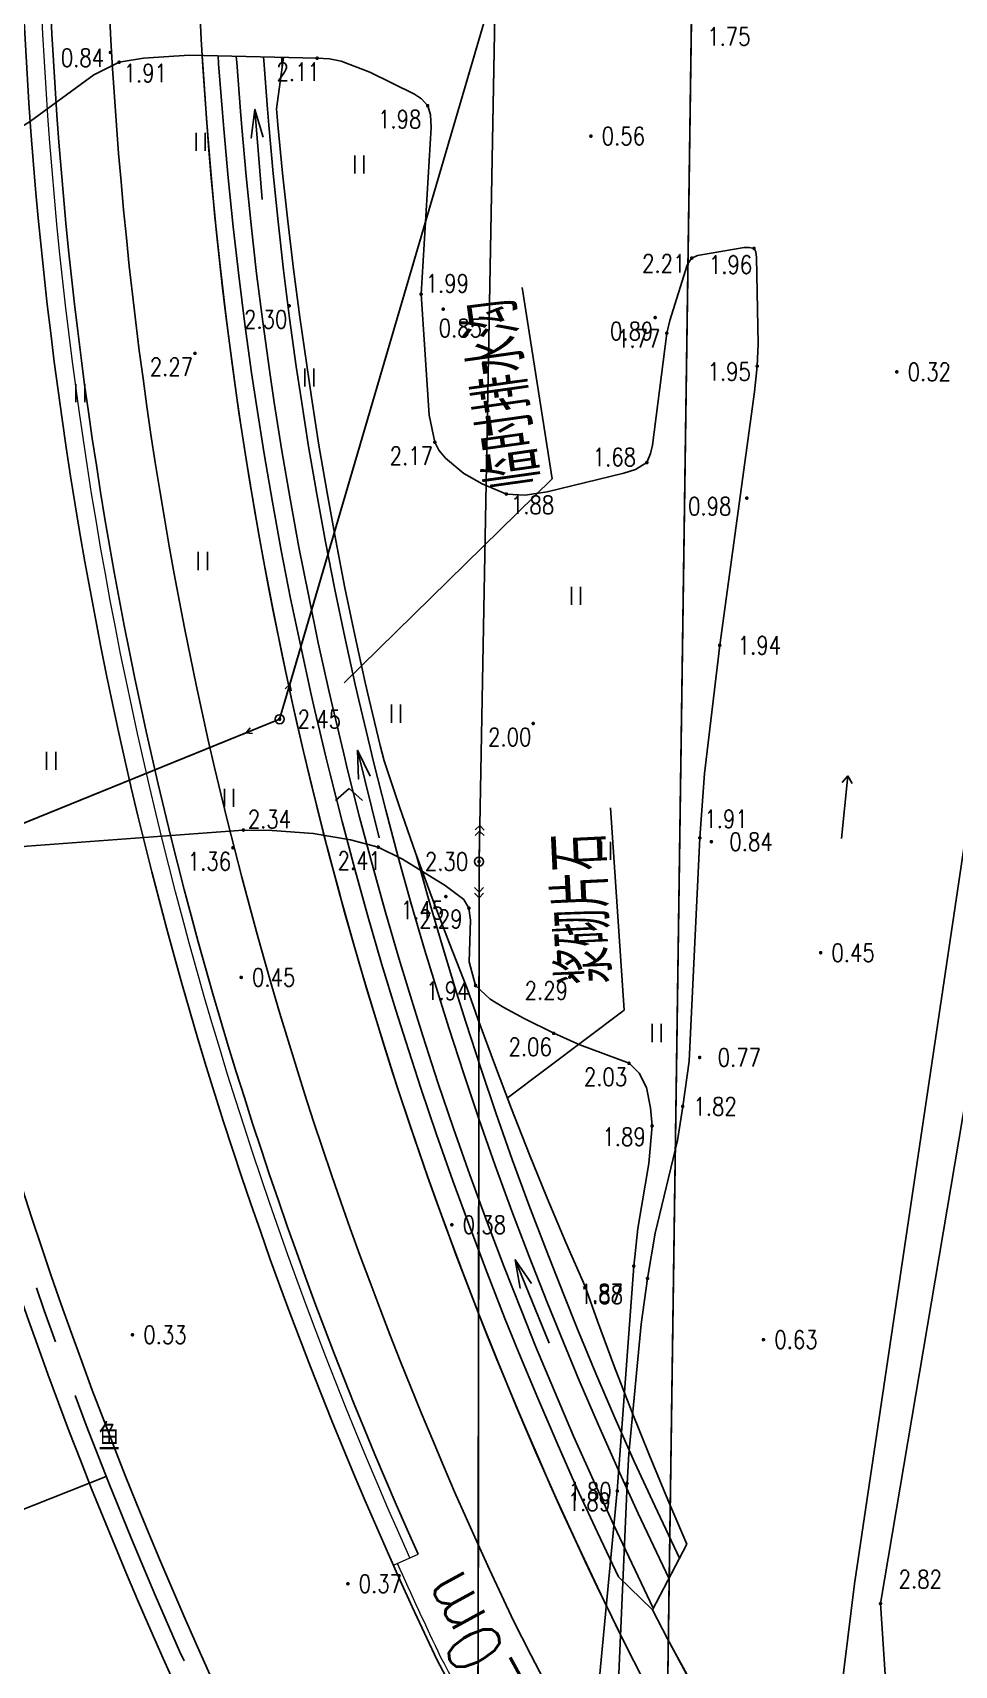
# Model space of a CAD drawing. Extents: x 500036 to 1001740, y 2543128 to 5086681.
# Drawn here: x 500746.3 to 500797.3, y 2543538.4 to 2543628.8 of the extents above; entities that cross this region are included whole.
import ezdxf
from ezdxf.enums import TextEntityAlignment as Align

# ---------------------------------------------------------------- set-up
doc = ezdxf.new("R2010")
doc.units = 0
doc.header["$LTSCALE"] = 0.5
doc.linetypes.add('CENTER', pattern=[50.8, 31.75, -6.35, 6.35, -6.35])
doc.layers.get('0').update_dxf_attribs({"linetype": 'CONTINUOUS', "lineweight": 5})
for name, color, linetype in [('GCD', 8, 'CONTINUOUS'), ('LJBX', 7, 'CONTINUOUS'), ('SPX', 4, 'CONTINUOUS'), ('station', 6, 'CONTINUOUS'), ('zhix', 2, 'CONTINUOUS'), ('分隔带', 3, 'CONTINUOUS'), ('地形图', 8, 'CONTINUOUS'), ('桥梁', 6, 'CONTINUOUS'), ('流水线', 5, 'CONTINUOUS'), ('路基边线', 1, 'CONTINUOUS'), ('路面边线', 7, 'CONTINUOUS')]:
    doc.layers.add(name, color=color, linetype=linetype)
doc.layers.add('标注', color=4, linetype='CONTINUOUS', lineweight=15)
doc.layers.add('隧道', color=6, linetype='CONTINUOUS', lineweight=5)
doc.styles.add('HZ', font='romans.shx', dxfattribs={"width": 0.8, "bigfont": 'hztxt.shx'})
doc.styles.get("Standard").update_dxf_attribs({"font": 'simplex1.shx', "width": 0.7, "bigfont": 'hztxt.shx'})
doc.linetypes.add('10421', pattern='A,2,[150,AAA.SHX,S=1,R=0,X=0,Y=1],1e-11', length=2)

# ---------------------------------------------------------------- blocks, each defined once
blk = doc.blocks.new('公里标')
at = {"layer": 'station'}
h = blk.add_hatch(color=256, dxfattribs=at)
edge = h.paths.add_edge_path()
edge.add_arc((0, 13), 3, 90, 270)
edge.add_line((0, 10), (0, 16))
blk.add_line((0, 16), (0, 0), dxfattribs=at)
blk.add_lwpolyline([(0, 16, 1), (0, 10)], format="xyb", close=True, dxfattribs=at)
blk.add_lwpolyline([(0, 16, -1), (0, 10, -15.340907)], format="xyb", dxfattribs=at)
blk = doc.blocks.new('GC200')
at = {"linetype": 'Continuous', "const_width": 0.2, "flags": 128}
blk.add_lwpolyline([(-0.1, 0, 1), (0.1, 0, 1)], format="xyb", close=True, dxfattribs=at)
blk = doc.blocks.new('gc086')
for p, q in [((0, 0), (7, 0)), ((7, 0), (6.18, 0.57)), ((7, 0), (6.18, -0.57))]:
    blk.add_line(p, q)
blk = doc.blocks.new('gc121')
for p, q in [((-0.5, -1), (-0.5, 1)), ((0.5, -1), (0.5, 1))]:
    blk.add_line(p, q)
blk = doc.blocks.new('gc013b')
at = {"linetype": 'Continuous'}
blk.add_line((0.5, 0), (4, 0), dxfattribs=at)
at = {"linetype": 'Continuous', "flags": 128}
blk.add_lwpolyline([(3.39, 0.35), (4, 0), (3.39, -0.35)], dxfattribs=at)
blk = doc.blocks.new('gc170')
at = {"linetype": 'Continuous'}
blk.add_circle((0, 0), 0.5, dxfattribs=at)
blk = doc.blocks.new('gc013a')
at = {"linetype": 'Continuous'}
blk.add_line((0.5, 0), (4, 0), dxfattribs=at)
at = {"linetype": 'Continuous', "flags": 128}
for points in [[(2.88, 0.5), (3.38, 0), (2.88, -0.5)], [(3.5, 0.5), (4, 0), (3.5, -0.5)]]:
    blk.add_lwpolyline(points, dxfattribs=at)
blk = doc.blocks.new('gc211')
for p, q in [((0, 0), (-1.5, -1.32)), ((1.5, -1.32), (0, 0))]:
    blk.add_line(p, q)

msp = doc.modelspace()

# ---------------------------------------------------------------- linework, layer by layer
at = {"layer": 'LJBX', "flags": 128}
msp.add_lwpolyline([(500780.376, 2543537.007), (500779.136, 2543539.463), (500777.929, 2543541.922), (500777.535, 2543542.742), (500776.371, 2543545.213), (500775.237, 2543547.696), (500774.133, 2543550.193), (500773.059, 2543552.703), (500772.015, 2543555.225), (500771.002, 2543557.76), (500770.019, 2543560.307), (500769.067, 2543562.866), (500768.145, 2543565.435), (500767.255, 2543568.016), (500766.395, 2543570.607), (500765.567, 2543573.208), (500764.77, 2543575.819), (500764.004, 2543578.44), (500763.27, 2543581.069), (500762.567, 2543583.707), (500761.896, 2543586.353), (500761.257, 2543589.008), (500760.65, 2543591.669), (500760.074, 2543594.338), (500759.531, 2543597.013), (500759.02, 2543599.695), (500758.541, 2543602.383), (500758.095, 2543605.076), (500757.681, 2543607.774), (500757.299, 2543610.477), (500756.949, 2543613.185), (500756.633, 2543615.896), (500756.348, 2543618.612), (500756.097, 2543621.33), (500755.878, 2543624.051), (500755.691, 2543626.775), (500755.649, 2543627.534)], dxfattribs=at)
at = {"layer": 'SPX', "flags": 128}
for points in [[(500782.72, 2543537.474), (500781.426, 2543539.877), (500780.581, 2543541.481), (500778.698, 2543543.299), (500777.536, 2543545.753), (500776.404, 2543548.221), (500775.303, 2543550.702), (500774.23, 2543553.196), (500773.188, 2543555.702), (500772.415, 2543557.619), (500771.422, 2543560.146), (500770.46, 2543562.685), (500769.528, 2543565.235), (500768.626, 2543567.796), (500767.756, 2543570.368), (500766.916, 2543572.95), (500766.374, 2543574.677), (500765.582, 2543577.275), (500764.821, 2543579.882), (500764.092, 2543582.498), (500763.394, 2543585.123), (500762.728, 2543587.757), (500762.512, 2543588.636), (500761.885, 2543591.279), (500761.684, 2543592.162), (500761.098, 2543594.815), (500760.543, 2543597.475), (500760.021, 2543600.141), (500759.531, 2543602.814), (500759.073, 2543605.492), (500758.647, 2543608.177), (500758.38, 2543609.969), (500758.008, 2543612.661), (500757.667, 2543615.358), (500757.359, 2543618.059), (500757.083, 2543620.764), (500756.84, 2543623.472), (500756.766, 2543624.375), (500756.555, 2543627.087), (500756.527, 2543627.514)], [(500780.624, 2543541.564), (500778.443, 2543546.175), (500777.316, 2543548.632), (500776.219, 2543551.102), (500775.152, 2543553.585), (500774.114, 2543556.081), (500773.344, 2543557.989), (500772.355, 2543560.506), (500771.397, 2543563.034), (500770.469, 2543565.572), (500769.572, 2543568.122), (500768.705, 2543570.683), (500767.869, 2543573.255), (500767.329, 2543574.973), (500766.54, 2543577.561), (500765.783, 2543580.156), (500765.057, 2543582.761), (500764.362, 2543585.374), (500763.698, 2543587.998), (500763.484, 2543588.87), (500762.859, 2543591.506), (500762.659, 2543592.381), (500762.075, 2543595.025), (500761.524, 2543597.673), (500761.004, 2543600.327), (500760.516, 2543602.988), (500760.059, 2543605.655), (500759.635, 2543608.328), (500759.37, 2543610.111), (500758.999, 2543612.793), (500758.66, 2543615.478), (500758.353, 2543618.167), (500758.079, 2543620.859), (500757.836, 2543623.557), (500757.763, 2543624.455), (500757.553, 2543627.158), (500757.531, 2543627.491)], [(500781.497, 2543543.226), (500779.802, 2543546.809), (500778.683, 2543549.249), (500777.593, 2543551.703), (500776.533, 2543554.169), (500775.502, 2543556.65), (500774.738, 2543558.544), (500773.755, 2543561.046), (500772.803, 2543563.557), (500771.881, 2543566.079), (500770.99, 2543568.612), (500770.129, 2543571.155), (500769.297, 2543573.711), (500768.762, 2543575.416), (500767.978, 2543577.99), (500767.225, 2543580.568), (500766.504, 2543583.155), (500765.814, 2543585.751), (500765.154, 2543588.361), (500764.942, 2543589.222), (500764.32, 2543591.846), (500764.123, 2543592.71), (500763.542, 2543595.339), (500762.994, 2543597.97), (500762.477, 2543600.607), (500761.993, 2543603.25), (500761.539, 2543605.899), (500761.118, 2543608.556), (500760.855, 2543610.324), (500760.486, 2543612.989), (500760.149, 2543615.656), (500759.845, 2543618.328), (500759.572, 2543621.003), (500759.331, 2543623.686), (500759.258, 2543624.574), (500759.049, 2543627.265), (500759.036, 2543627.457)], [(500782.489, 2543545.114), (500781.438, 2543547.563), (500780.418, 2543550.024), (500779.427, 2543552.496), (500778.467, 2543554.978), (500777.537, 2543557.471), (500776.849, 2543559.376), (500775.786, 2543561.814), (500774.752, 2543564.267), (500773.748, 2543566.733), (500772.772, 2543569.212), (500771.826, 2543571.704), (500770.909, 2543574.208), (500770.314, 2543575.884), (500769.336, 2543578.376), (500768.386, 2543580.881), (500767.466, 2543583.4), (500766.575, 2543585.933), (500765.715, 2543588.479), (500765.496, 2543589.345), (500764.867, 2543591.95), (500764.665, 2543592.82), (500764.092, 2543595.438), (500763.55, 2543598.063), (500763.039, 2543600.694), (500762.56, 2543603.331), (500762.113, 2543605.974), (500761.698, 2543608.623), (500761.439, 2543610.391), (500761.056, 2543613.045), (500760.704, 2543615.703), (500760.385, 2543618.366), (500760.098, 2543621.033), (500759.842, 2543623.704), (500759.756, 2543624.595), (500760.131, 2543627.306), (500760.15, 2543627.431)], [(500760.079, 2543626.924), (500760.047, 2543627.337), (500760.04, 2543627.434)], [(500782.079, 2543544.334), (500780.709, 2543547.231), (500779.595, 2543549.66), (500778.51, 2543552.103), (500777.454, 2543554.559), (500776.427, 2543557.029), (500775.667, 2543558.914), (500774.688, 2543561.406), (500773.74, 2543563.906), (500772.822, 2543566.416), (500771.935, 2543568.938), (500771.078, 2543571.47), (500770.25, 2543574.016), (500769.717, 2543575.712), (500768.936, 2543578.275), (500768.187, 2543580.842), (500767.5, 2543583.307)], [(500793.585, 2543517.456), (500792.942, 2543518.729), (500791.682, 2543521.27), (500790.447, 2543523.807), (500789.638, 2543525.497), (500788.199, 2543527.888), (500786.787, 2543530.281), (500785.402, 2543532.676), (500784.046, 2543535.073), (500782.721, 2543537.474), (500781.426, 2543539.877), (500780.581, 2543541.481), (500782.488, 2543545.112)]]:
    msp.add_lwpolyline(points, dxfattribs=at)
at = {"layer": 'zhix', "linetype": 'CENTER', "flags": 128}
msp.add_lwpolyline([(500793.177, 2543473.03), (500792.623, 2543473.863), (500792.07, 2543474.696), (500791.517, 2543475.529), (500790.964, 2543476.363), (500790.411, 2543477.196), (500789.859, 2543478.029), (500789.306, 2543478.863), (500788.754, 2543479.697), (500788.203, 2543480.531), (500787.652, 2543481.365), (500787.101, 2543482.2), (500786.551, 2543483.035), (500786.001, 2543483.871), (500785.452, 2543484.707), (500784.904, 2543485.543), (500784.357, 2543486.38), (500783.81, 2543487.217), (500783.264, 2543488.055), (500782.719, 2543488.893), (500782.174, 2543489.732), (500781.631, 2543490.572), (500781.089, 2543491.412), (500780.548, 2543492.253), (500780.008, 2543493.094), (500779.469, 2543493.937), (500778.931, 2543494.78), (500778.395, 2543495.624), (500777.859, 2543496.468), (500777.326, 2543497.314), (500776.793, 2543498.161), (500776.262, 2543499.008), (500775.733, 2543499.856), (500775.205, 2543500.706), (500774.679, 2543501.556), (500774.154, 2543502.407), (500773.631, 2543503.26), (500773.11, 2543504.113), (500772.59, 2543504.968), (500772.073, 2543505.823), (500771.557, 2543506.68), (500771.044, 2543507.538), (500770.532, 2543508.397), (500770.022, 2543509.258), (500769.515, 2543510.119), (500769.009, 2543510.982), (500768.506, 2543511.846), (500768.006, 2543512.712), (500767.507, 2543513.579), (500767.011, 2543514.447), (500766.517, 2543515.317), (500766.026, 2543516.188), (500765.537, 2543517.06), (500765.051, 2543517.934), (500764.568, 2543518.81), (500764.087, 2543519.687), (500763.609, 2543520.565), (500763.134, 2543521.445), (500762.662, 2543522.326), (500762.193, 2543523.209), (500761.726, 2543524.094), (500761.263, 2543524.98), (500760.803, 2543525.868), (500760.346, 2543526.757), (500759.892, 2543527.648), (500759.441, 2543528.541), (500758.994, 2543529.436), (500758.55, 2543530.332), (500758.11, 2543531.229), (500757.673, 2543532.129), (500757.239, 2543533.03, -0.10866), (500732.772, 2543637.598), (500732.761, 2543638.598), (500732.753, 2543639.598), (500732.75, 2543640.598), (500732.75, 2543641.598), (500732.754, 2543642.598), (500732.762, 2543643.598), (500732.773, 2543644.598), (500732.788, 2543645.598), (500732.807, 2543646.598), (500732.829, 2543647.597), (500732.854, 2543648.597), (500732.883, 2543649.597), (500732.915, 2543650.596), (500732.951, 2543651.596), (500732.989, 2543652.595), (500733.031, 2543653.594), (500733.076, 2543654.593), (500733.124, 2543655.592), (500733.175, 2543656.59), (500733.228, 2543657.589), (500733.285, 2543658.587), (500733.344, 2543659.586), (500733.407, 2543660.584), (500733.471, 2543661.582), (500733.539, 2543662.579), (500733.609, 2543663.577), (500733.681, 2543664.574), (500733.756, 2543665.571), (500733.834, 2543666.568), (500733.913, 2543667.565), (500733.995, 2543668.562), (500734.079, 2543669.558), (500734.166, 2543670.555), (500734.254, 2543671.551), (500734.345, 2543672.547), (500734.437, 2543673.542), (500734.531, 2543674.538), (500734.628, 2543675.533), (500734.726, 2543676.528), (500734.826, 2543677.523), (500734.927, 2543678.518), (500735.031, 2543679.513), (500735.135, 2543680.507), (500735.242, 2543681.502), (500735.35, 2543682.496), (500735.459, 2543683.49), (500735.569, 2543684.484), (500735.681, 2543685.477), (500735.795, 2543686.471), (500735.909, 2543687.464), (500736.024, 2543688.458), (500736.141, 2543689.451), (500736.259, 2543690.444), (500736.377, 2543691.437), (500736.497, 2543692.43), (500736.617, 2543693.423), (500736.738, 2543694.415), (500736.86, 2543695.408), (500736.983, 2543696.4), (500737.106, 2543697.393), (500737.229, 2543698.385), (500737.354, 2543699.377), (500737.478, 2543700.369), (500737.603, 2543701.361), (500737.729, 2543702.354), (500737.855, 2543703.346), (500737.98, 2543704.338), (500738.107, 2543705.33), (500738.233, 2543706.322), (500738.359, 2543707.314), (500779.058, 2544027.005)], format="xyb", dxfattribs=at)
at = {"layer": '分隔带', "flags": 128}
for points in [[(500807.633, 2543483.347, -0.035754), (500772.892, 2543540.863, -0.108305), (500750.271, 2543637.815), (500750.26, 2543638.756)], [(500791.511, 2543471.924, -0.034993), (500756.337, 2543532.598, -0.108661), (500731.772, 2543637.586)], [(500794.843, 2543474.137, -0.035001), (500758.141, 2543533.463, -0.108658), (500733.772, 2543637.611)], [(500767.602, 2543544.559, -0.10229), (500747.021, 2543637.775)]]:
    msp.add_lwpolyline(points, format="xyb", dxfattribs=at)
at = {"layer": '地形图', "linetype": 'Continuous'}
for p, q in [((500780.055, 2543441.378), (500783.502, 2543682.524)), ((500771.016, 2543584.911), (500772.034, 2543639.748)), ((500760.496, 2543592.713), (500772.506, 2543633.662)), ((500735.138, 2543580.736), (500758.08, 2543590.042)), ((500770.902, 2543521.028), (500770.977, 2543580.911))]:
    msp.add_line(p, q, dxfattribs=at)
at = {"layer": '地形图', "linetype": 'Continuous', "flags": 128}
for points in [[(500770.9, 2543519.278), (500770.979, 2543582.911), (500772.071, 2543641.748), (500772.956, 2543714.701), (500773.657, 2543768.872)], [(500733.285, 2543579.984), (500759.933, 2543590.794), (500773.069, 2543635.581), (500785.322, 2543675.705), (500794.752, 2543707.397)]]:
    msp.add_lwpolyline(points, dxfattribs=at)
at = {"layer": '地形图', "color": 1, "linetype": 'Continuous', "flags": 128}
msp.add_lwpolyline([(500780.03, 2543439.629), (500783.527, 2543684.274)], dxfattribs=at)
at = {"layer": '地形图', "linetype": '10421', "flags": 128}
msp.add_lwpolyline([(500651.629, 2543603.607), (500657.861, 2543601.668), (500658.273, 2543601.471), (500658.516, 2543601.254), (500658.622, 2543600.93), (500658.646, 2543600.554), (500658.384, 2543596.78), (500658.098, 2543596.242), (500657.348, 2543595.524), (500656.934, 2543595.001), (500656.652, 2543594.307), (500656.792, 2543593.879), (500657.878, 2543593.201), (500659.358, 2543592.59), (500661.336, 2543592.128), (500661.879, 2543592.106), (500662.568, 2543592.198), (500664.092, 2543592.353), (500666.258, 2543592.868), (500667.466, 2543593.231), (500672.879, 2543595.668), (500674.976, 2543596.541), (500681.17, 2543598.68), (500681.793, 2543598.785), (500682.453, 2543598.836), (500685.187, 2543598.693), (500686.581, 2543598.705), (500687.481, 2543599.089), (500688.528, 2543600.014), (500692.231, 2543604.714), (500693.536, 2543606.432), (500694.443, 2543608.14), (500697.113, 2543615.62), (500698.036, 2543617.637), (500699.049, 2543619.172), (500699.564, 2543619.597), (500700.145, 2543619.83), (500702.466, 2543620.565), (500704.484, 2543621.141), (500709.684, 2543621.976), (500711.256, 2543621.959), (500723.053, 2543621.05), (500725.897, 2543621.105), (500730.335, 2543621.544), (500732.055, 2543621.827), (500739.095, 2543623.127), (500740.093, 2543623.152), (500743.302, 2543622.858), (500744.322, 2543622.954), (500745.071, 2543623.249), (500746.126, 2543623.914), (500749.646, 2543626.467), (500751.041, 2543627.17), (500752.392, 2543627.4), (500754.916, 2543627.551), (500762.01, 2543627.389), (500762.701, 2543627.348), (500763.336, 2543627.23), (500764.923, 2543626.611), (500767.412, 2543625.399), (500767.783, 2543625.133), (500768.134, 2543624.759), (500768.295, 2543624.25), (500768.336, 2543623.553), (500767.77, 2543614.322), (500768.216, 2543607.634), (500768.53, 2543606.126), (500768.749, 2543605.683), (500769.123, 2543605.253), (500770.141, 2543604.404), (500771.157, 2543603.819), (500772.493, 2543603.26), (500773.543, 2543603.206), (500774.754, 2543603.378), (500778.993, 2543604.419), (500779.646, 2543604.612), (500780.275, 2543605.003), (500780.48, 2543605.506), (500780.595, 2543605.975), (500781.379, 2543612.171), (500781.549, 2543612.873), (500782.506, 2543615.937), (500782.628, 2543616.155), (500782.762, 2543616.326), (500783.082, 2543616.475), (500785.673, 2543616.915), (500785.951, 2543616.91), (500786.211, 2543616.86), (500786.317, 2543616.662), (500786.357, 2543616.35), (500786.443, 2543611.568), (500786.387, 2543610.342), (500786.242, 2543608.926), (500784.312, 2543594.884), (500783.466, 2543587.795), (500783.21, 2543584.221), (500782.621, 2543571.853), (500782.26, 2543569.353), (500781.973, 2543567.465), (500780.727, 2543562.334), (500780.312, 2543559.828), (500779.951, 2543557.29), (500779.273, 2543550.117), (500779.178, 2543548.483), (500778.561, 2543534.145), (500778.086, 2543522.801), (500778.206, 2543521.021), (500778.575, 2543519.536), (500779.399, 2543517.517), (500779.872, 2543516.786), (500782.57, 2543514.691), (500783.259, 2543513.812), (500783.741, 2543512.688), (500784.684, 2543509.79), (500786.521, 2543502.311), (500786.681, 2543501.133), (500786.569, 2543500.052), (500786.129, 2543498.407), (500784.697, 2543494.492), (500784.651, 2543493.744), (500784.722, 2543492.971), (500784.964, 2543491.823), (500785.079, 2543491.627), (500785.219, 2543491.461), (500785.572, 2543491.431), (500787.322, 2543491.665), (500788.044, 2543491.622), (500788.669, 2543491.418), (500788.993, 2543491.186), (500789.203, 2543490.799), (500789.257, 2543489.923), (500787.619, 2543464.343), (500786.91, 2543460.878), (500786.769, 2543459.701), (500786.638, 2543458.23), (500786.713, 2543455.948), (500786.608, 2543454.09), (500786.341, 2543452.651), (500786.082, 2543451.588), (500785.88, 2543451.163), (500785.636, 2543450.956), (500785.127, 2543450.694), (500783.724, 2543449.642), (500781.881, 2543448.618), (500779.27, 2543447.55), (500769.231, 2543443.02), (500757.701, 2543439.447), (500754.662, 2543438.383), (500753.141, 2543437.693), (500751.527, 2543436.741), (500748.434, 2543434.823), (500747.142, 2543433.801), (500746.768, 2543432.863), (500745.056, 2543425.785), (500744.448, 2543424.212), (500742.995, 2543422.625), (500738.215, 2543418.317), (500733.506, 2543414.596), (500729.301, 2543410.497), (500716.468, 2543394.053), (500713.877, 2543391.016), (500711.071, 2543388.079), (500699.609, 2543377.089), (500699.513, 2543376.74), (500699.494, 2543376.418), (500699.705, 2543375.968), (500700.372, 2543375.405), (500701.207, 2543374.961), (500701.748, 2543375.052), (500702.23, 2543375.247), (500715.338, 2543390.13), (500731.542, 2543408.611), (500733.982, 2543411.478), (500736.899, 2543414.663), (500744.156, 2543421.601), (500744.474, 2543421.785), (500744.753, 2543421.834), (500744.903, 2543421.737), (500745.045, 2543421.413), (500745.816, 2543411.735), (500746.046, 2543411.231), (500746.246, 2543410.933), (500746.975, 2543410.786), (500747.866, 2543410.927), (500748.446, 2543411.255), (500748.623, 2543411.886), (500748.333, 2543413.905), (500746.677, 2543420.82), (500746.356, 2543423.283), (500746.659, 2543425.698), (500747.888, 2543432.663), (500748.15, 2543433.317), (500748.62, 2543433.799), (500752.382, 2543436.346), (500753.26, 2543436.816), (500754.392, 2543437.208), (500755.594, 2543437.516), (500761.909, 2543438.704), (500765.654, 2543439.439), (500768.075, 2543440.117), (500772.67, 2543441.941), (500780.368, 2543444.936), (500783.282, 2543446.321), (500785.34, 2543447.504), (500786.384, 2543448.408), (500787.254, 2543449.745), (500789.917, 2543458.761), (500790.751, 2543463.582), (500790.981, 2543465.328), (500791.302, 2543469.661), (500791.794, 2543508.587), (500791.708, 2543510.688), (500791.424, 2543512.587), (500789.993, 2543517.044), (500789.743, 2543523.296), (500790.651, 2543533.807), (500791.77, 2543542.912), (500803.865, 2543624.262), (500804.791, 2543626.73), (500805.977, 2543627.956), (500807.359, 2543628.501), (500810.847, 2543628.626), (500839.481, 2543626.91), (500850.889, 2543625.662), (500876.41, 2543623.576), (500886.321, 2543622.634), (500901.728, 2543621.329)], dxfattribs=at)
at = {"layer": '地形图', "linetype": 'Continuous', "elevation": 2.691, "flags": 128}
msp.add_lwpolyline([(500835.116, 2543625.27), (500807.535, 2543626.443), (500793.22, 2543541.825), (500794.837, 2543517.119), (500836.503, 2543520.091), (500841.868, 2543527.894)], close=True, dxfattribs=at)
at = {"layer": '地形图', "linetype": '10421', "flags": 128}
msp.add_lwpolyline([(500739.919, 2543519.031), (500743.997, 2543518.055), (500748.678, 2543517.355), (500755.407, 2543516.649), (500757.271, 2543516.662), (500765.73, 2543517.625), (500766.044, 2543517.664), (500766.398, 2543517.777), (500766.568, 2543517.927), (500766.688, 2543518.092), (500767.09, 2543519.09), (500767.463, 2543519.526), (500767.843, 2543519.765), (500768.822, 2543520.163), (500770.922, 2543520.833), (500771.086, 2543520.863), (500771.207, 2543520.838), (500771.268, 2543520.787), (500771.289, 2543520.675), (500771.27, 2543520.039), (500771.285, 2543519.89), (500771.355, 2543519.795), (500771.459, 2543519.789), (500771.554, 2543519.847), (500774.563, 2543521.668), (500775.432, 2543522.408), (500776.309, 2543523.341), (500776.784, 2543524.791), (500776.978, 2543526.644), (500777.348, 2543534.617), (500778.639, 2543548.064), (500779.548, 2543560.513), (500779.779, 2543562.602), (500780.376, 2543566.191), (500780.566, 2543568.271), (500780.471, 2543569.266), (500780.25, 2543570.402), (500779.852, 2543571.195), (500779.287, 2543571.741), (500776.567, 2543572.762), (500775.113, 2543573.401), (500773.475, 2543574.219), (500772.349, 2543574.831), (500771.587, 2543575.295), (500770.789, 2543576.049), (500770.435, 2543577.363), (500770.503, 2543579.664), (500770.416, 2543580.331), (500770.145, 2543580.805), (500769.106, 2543581.588), (500766.743, 2543583.037), (500765.394, 2543583.711), (500763.855, 2543584.11), (500761.793, 2543584.47), (500759.522, 2543584.632), (500757.921, 2543584.654), (500745.95, 2543583.754), (500742.819, 2543583.378), (500740.194, 2543582.832), (500738.592, 2543582.318), (500737.752, 2543581.822), (500736.322, 2543580.892), (500735.314, 2543580.046), (500735.351, 2543578.861), (500733.812, 2543578.676), (500732.845, 2543577.831), (500731.903, 2543576.669), (500730.392, 2543573.878), (500729.65, 2543572.888), (500728.067, 2543571.099), (500727.546, 2543570.042), (500727.481, 2543568.775), (500727.657, 2543566.9), (500727.715, 2543566.001), (500727.707, 2543564.539), (500727.293, 2543558.268), (500726.585, 2543547.098), (500726.234, 2543536.95), (500726.274, 2543535.643), (500726.347, 2543534.652), (500726.448, 2543534.337), (500726.63, 2543533.895), (500727.22, 2543533.054), (500727.489, 2543532.535), (500727.689, 2543531.911), (500727.912, 2543529.819), (500728.094, 2543529.009), (500728.856, 2543527.933), (500731.717, 2543524.904), (500735.689, 2543521.014), (500737.218, 2543519.953)], close=True, dxfattribs=at)
at = {"layer": '桥梁', "color": 7}
for p, q in [((500773.374, 2543614.702), (500775.03, 2543604.101)), ((500775.03, 2543604.101), (500763.504, 2543592.815)), ((500778.263, 2543585.888), (500779.014, 2543574.69)), ((500779.014, 2543574.69), (500772.543, 2543569.815))]:
    msp.add_line(p, q, dxfattribs=at)
at = {"layer": '流水线', "flags": 128}
for points in [[(500758.971, 2543619.571), (500758.562, 2543624.554), (500758.358, 2543622.967), (500758.562, 2543624.554), (500759.022, 2543623.021)], [(500765.44, 2543584.219), (500764.248, 2543589.075), (500764.298, 2543587.476), (500764.248, 2543589.075), (500764.944, 2543587.634)], [(500774.868, 2543556.238), (500772.981, 2543560.868), (500773.264, 2543559.294), (500772.981, 2543560.868), (500773.88, 2543559.545)]]:
    msp.add_lwpolyline(points, dxfattribs=at)
at = {"layer": '路基边线', "flags": 128}
msp.add_lwpolyline([(500779.96, 2543537.824), (500779.546, 2543538.643), (500779.137, 2543539.462), (500778.731, 2543540.281), (500778.328, 2543541.101), (500777.93, 2543541.921), (500777.526, 2543542.762, -0.108384), (500755.273, 2543637.672, -0.108384)], format="xyb", dxfattribs=at)
at = {"layer": '路面边线', "flags": 128}
msp.add_lwpolyline([(500804.378, 2543481.002, -0.034886), (500768.645, 2543538.733, -0.108411), (500745.521, 2543637.756)], format="xyb", dxfattribs=at)
at = {"layer": '隧道'}
msp.add_line((500766.233, 2543543.946), (500767.602, 2543544.559), dxfattribs=at)
at = {"layer": '隧道', "flags": 128}
for points in [[(500767.146, 2543544.354, -0.102291), (500746.521, 2543637.769)], [(500775.708, 2543526.3, -0.007337), (500768.868, 2543538.845, -0.006047), (500766.462, 2543544.048, -0.006047)]]:
    msp.add_lwpolyline(points, format="xyb", dxfattribs=at)

# ---------------------------------------------------------------- block references
at = {"layer": 'station', "color": 6, "xscale": 0.75, "yscale": 0.75, "zscale": 0.75, "rotation": 111.6105983234313}
msp.add_blockref('公里标', (500750.323, 2543548.867), dxfattribs=at)
at = {"layer": '地形图', "linetype": 'Continuous'}
ref = msp.add_blockref('GC200', (500785.868, 2543629.496, 1.751), dxfattribs=dict(at, xscale=0.5, yscale=0.5, zscale=0.5))
ref.add_attrib('height', '1.75', dxfattribs={"layer": 'GCD', "linetype": 'Continuous', "height": 1, "style": 'HZ', "width": 0.8}).set_placement((500783.618, 2543628.596, 1.75), align=Align.MIDDLE_LEFT)
ref = msp.add_blockref('GC200', (500750.561, 2543627.713, 0.841), dxfattribs=dict(at, xscale=0.5, yscale=0.5, zscale=0.5))
ref.add_attrib('height', '0.84', dxfattribs={"layer": 'GCD', "linetype": 'Continuous', "height": 1, "style": 'HZ', "width": 0.8}).set_placement((500747.811, 2543627.413, 0.84), align=Align.MIDDLE_LEFT)
ref = msp.add_blockref('GC200', (500751.041, 2543627.17, 1.91), dxfattribs=dict(at, xscale=0.5, yscale=0.5, zscale=0.5))
ref.add_attrib('height', '1.91', dxfattribs={"layer": 'GCD', "linetype": 'Continuous', "height": 1, "style": 'HZ', "width": 0.8}).set_placement((500751.291, 2543626.57, 1.91), align=Align.MIDDLE_LEFT)
ref = msp.add_blockref('GC200', (500762.01, 2543627.389, 2.106), dxfattribs=dict(at, xscale=0.5, yscale=0.5, zscale=0.5))
ref.add_attrib('height', '2.11', dxfattribs={"layer": 'GCD', "linetype": 'Continuous', "height": 1, "style": 'HZ', "width": 0.8}).set_placement((500759.76, 2543626.639, 2.11), align=Align.MIDDLE_LEFT)
ref = msp.add_blockref('GC200', (500768.134, 2543624.759, 1.977), dxfattribs=dict(at, xscale=0.5, yscale=0.5, zscale=0.5))
ref.add_attrib('height', '1.98', dxfattribs={"layer": 'GCD', "linetype": 'Continuous', "height": 1, "style": 'HZ', "width": 0.8}).set_placement((500765.384, 2543624.009, 1.98), align=Align.MIDDLE_LEFT)
ref = msp.add_blockref('GC200', (500777.177, 2543623.077, 0.56), dxfattribs=dict(at, xscale=0.5, yscale=0.5, zscale=0.5))
ref.add_attrib('height', '0.56', dxfattribs={"layer": 'GCD', "linetype": 'Continuous', "height": 1, "style": 'HZ', "width": 0.8}).set_placement((500777.777, 2543623.077, 0.56), align=Align.MIDDLE_LEFT)
at = {"layer": '地形图', "linetype": 'Continuous', "xscale": 0.5, "yscale": 0.5}
for name, p in [('gc121', (500755.553, 2543622.764)), ('gc121', (500764.341, 2543621.51)), ('gc121', (500761.579, 2543609.717)), ('gc121', (500748.898, 2543608.838)), ('gc121', (500755.678, 2543599.554)), ('gc121', (500776.343, 2543597.617)), ('gc170', (500759.933, 2543590.794)), ('gc121', (500766.383, 2543591.1)), ('gc121', (500747.277, 2543588.487)), ('gc121', (500757.135, 2543586.445)), ('gc211', (500763.776, 2543586.95)), ('gc121', (500778.013, 2543583.5)), ('gc170', (500770.979, 2543582.911)), ('gc121', (500780.812, 2543573.418))]:
    msp.add_blockref(name, p, dxfattribs=at)
at = {"layer": '地形图', "linetype": 'Continuous'}
ref = msp.add_blockref('GC200', (500782.762, 2543616.326, 2.206), dxfattribs=dict(at, xscale=0.5, yscale=0.5, zscale=0.5))
ref.add_attrib('height', '2.21', dxfattribs={"layer": 'GCD', "linetype": 'Continuous', "height": 1, "style": 'HZ', "width": 0.8}).set_placement((500780.012, 2543616.026, 2.21), align=Align.MIDDLE_LEFT)
ref = msp.add_blockref('GC200', (500786.211, 2543616.86, 1.964), dxfattribs=dict(at, xscale=0.5, yscale=0.5, zscale=0.5))
ref.add_attrib('height', '1.96', dxfattribs={"layer": 'GCD', "linetype": 'Continuous', "height": 1, "style": 'HZ', "width": 0.8}).set_placement((500783.711, 2543615.96, 1.96), align=Align.MIDDLE_LEFT)
ref = msp.add_blockref('GC200', (500767.77, 2543614.322, 1.992), dxfattribs=dict(at, xscale=0.5, yscale=0.5, zscale=0.5))
ref.add_attrib('height', '1.99', dxfattribs={"layer": 'GCD', "linetype": 'Continuous', "height": 1, "style": 'HZ', "width": 0.8}).set_placement((500768.02, 2543614.922, 1.99), align=Align.MIDDLE_LEFT)
ref = msp.add_blockref('GC200', (500760.463, 2543613.68, 2.3), dxfattribs=dict(at, xscale=0.5, yscale=0.5, zscale=0.5))
ref.add_attrib('height', '2.30', dxfattribs={"layer": 'GCD', "linetype": 'Continuous', "height": 1, "style": 'HZ', "width": 0.8}).set_placement((500757.963, 2543612.93, 2.3), align=Align.MIDDLE_LEFT)
ref = msp.add_blockref('GC200', (500768.997, 2543613.497, 0.851), dxfattribs=dict(at, xscale=0.5, yscale=0.5, zscale=0.5))
ref.add_attrib('height', '0.85', dxfattribs={"layer": 'GCD', "linetype": 'Continuous', "height": 1, "style": 'HZ', "width": 0.8}).set_placement((500768.747, 2543612.447, 0.85), align=Align.MIDDLE_LEFT)
ref = msp.add_blockref('GC200', (500780.735, 2543613.029, 0.892), dxfattribs=dict(at, xscale=0.5, yscale=0.5, zscale=0.5))
ref.add_attrib('height', '0.89', dxfattribs={"layer": 'GCD', "linetype": 'Continuous', "height": 1, "style": 'HZ', "width": 0.8}).set_placement((500778.235, 2543612.279, 0.89), align=Align.MIDDLE_LEFT)
ref = msp.add_blockref('GC200', (500781.379, 2543612.171, 1.772), dxfattribs=dict(at, xscale=0.5, yscale=0.5, zscale=0.5))
ref.add_attrib('height', '1.77', dxfattribs={"layer": 'GCD', "linetype": 'Continuous', "height": 1, "style": 'HZ', "width": 0.8}).set_placement((500778.629, 2543611.871, 1.77), align=Align.MIDDLE_LEFT)
ref = msp.add_blockref('GC200', (500755.241, 2543611.05, 2.271), dxfattribs=dict(at, xscale=0.5, yscale=0.5, zscale=0.5))
ref.add_attrib('height', '2.27', dxfattribs={"layer": 'GCD', "linetype": 'Continuous', "height": 1, "style": 'HZ', "width": 0.8}).set_placement((500752.741, 2543610.3, 2.27), align=Align.MIDDLE_LEFT)
ref = msp.add_blockref('GC200', (500786.387, 2543610.342, 1.949), dxfattribs=dict(at, xscale=0.5, yscale=0.5, zscale=0.5))
ref.add_attrib('height', '1.95', dxfattribs={"layer": 'GCD', "linetype": 'Continuous', "height": 1, "style": 'HZ', "width": 0.8}).set_placement((500783.637, 2543610.042, 1.95), align=Align.MIDDLE_LEFT)
ref = msp.add_blockref('GC200', (500794.121, 2543610.026, 0.32), dxfattribs=dict(at, xscale=0.5, yscale=0.5, zscale=0.5))
ref.add_attrib('height', '0.32', dxfattribs={"layer": 'GCD', "linetype": 'Continuous', "height": 1, "style": 'HZ', "width": 0.8}).set_placement((500794.721, 2543610.026, 0.32), align=Align.MIDDLE_LEFT)
ref = msp.add_blockref('GC200', (500768.53, 2543606.126, 2.166), dxfattribs=dict(at, xscale=0.5, yscale=0.5, zscale=0.5))
ref.add_attrib('height', '2.17', dxfattribs={"layer": 'GCD', "linetype": 'Continuous', "height": 1, "style": 'HZ', "width": 0.8}).set_placement((500766.03, 2543605.376, 2.17), align=Align.MIDDLE_LEFT)
ref = msp.add_blockref('GC200', (500780.275, 2543605.003, 1.675), dxfattribs=dict(at, xscale=0.5, yscale=0.5, zscale=0.5))
ref.add_attrib('height', '1.68', dxfattribs={"layer": 'GCD', "linetype": 'Continuous', "height": 1, "style": 'HZ', "width": 0.8}).set_placement((500777.275, 2543605.303, 1.68), align=Align.MIDDLE_LEFT)
ref = msp.add_blockref('GC200', (500772.493, 2543603.26, 1.883), dxfattribs=dict(at, xscale=0.5, yscale=0.5, zscale=0.5))
ref.add_attrib('height', '1.88', dxfattribs={"layer": 'GCD', "linetype": 'Continuous', "height": 1, "style": 'HZ', "width": 0.8}).set_placement((500772.743, 2543602.66, 1.88), align=Align.MIDDLE_LEFT)
ref = msp.add_blockref('GC200', (500785.81, 2543603.034, 0.981), dxfattribs=dict(at, xscale=0.5, yscale=0.5, zscale=0.5))
ref.add_attrib('height', '0.98', dxfattribs={"layer": 'GCD', "linetype": 'Continuous', "height": 1, "style": 'HZ', "width": 0.8}).set_placement((500782.56, 2543602.584, 0.98), align=Align.MIDDLE_LEFT)
ref = msp.add_blockref('GC200', (500784.312, 2543594.884, 1.936), dxfattribs=dict(at, xscale=0.5, yscale=0.5, zscale=0.5))
ref.add_attrib('height', '1.94', dxfattribs={"layer": 'GCD', "linetype": 'Continuous', "height": 1, "style": 'HZ', "width": 0.8}).set_placement((500785.312, 2543594.884, 1.94), align=Align.MIDDLE_LEFT)
at = {"layer": '地形图', "linetype": 'Continuous', "yscale": 0.5}
for name, p, xscale, rotation in [('gc013b', (500759.933, 2543590.794), 0.5000000001159527, 73.65361893961666), ('gc013b', (500759.933, 2543590.794), 0.50000000005334, 202.0803755104718), ('gc013a', (500770.979, 2543582.911), 0.5000000000500832, 88.93672673946573), ('gc013a', (500770.979, 2543582.911), 0.5000000001541595, 269.928831191488)]:
    msp.add_blockref(name, p, dxfattribs=dict(at, xscale=xscale, rotation=rotation))
at = {"layer": '地形图', "linetype": 'Continuous'}
ref = msp.add_blockref('GC200', (500759.933, 2543590.794, 2.454), dxfattribs=dict(at, xscale=0.5, yscale=0.5, zscale=0.5))
ref.add_attrib('height', '2.45', dxfattribs={"layer": 'GCD', "linetype": 'Continuous', "height": 1, "style": 'HZ', "width": 0.8}).set_placement((500760.933, 2543590.794, 2.45), align=Align.MIDDLE_LEFT)
ref = msp.add_blockref('GC200', (500773.98, 2543590.554, 1.995), dxfattribs=dict(at, xscale=0.5, yscale=0.5, zscale=0.5))
ref.add_attrib('height', '2.00', dxfattribs={"layer": 'GCD', "linetype": 'Continuous', "height": 1, "style": 'HZ', "width": 0.8}).set_placement((500771.48, 2543589.804, 2), align=Align.MIDDLE_LEFT)
at = {"layer": '地形图', "linetype": 'Continuous', "xscale": 0.4999999997756709, "yscale": 0.5, "zscale": 0.5, "rotation": 84.1384317214168}
msp.add_blockref('gc086', (500791.054, 2543584.181), dxfattribs=at)
at = {"layer": '地形图', "linetype": 'Continuous'}
ref = msp.add_blockref('GC200', (500757.921, 2543584.654, 2.343), dxfattribs=dict(at, xscale=0.5, yscale=0.5, zscale=0.5))
ref.add_attrib('height', '2.34', dxfattribs={"layer": 'GCD', "linetype": 'Continuous', "height": 1, "style": 'HZ', "width": 0.8}).set_placement((500758.171, 2543585.254, 2.34), align=Align.MIDDLE_LEFT)
ref = msp.add_blockref('GC200', (500783.21, 2543584.221, 1.906), dxfattribs=dict(at, xscale=0.5, yscale=0.5, zscale=0.5))
ref.add_attrib('height', '1.91', dxfattribs={"layer": 'GCD', "linetype": 'Continuous', "height": 1, "style": 'HZ', "width": 0.8}).set_placement((500783.46, 2543585.271, 1.91), align=Align.MIDDLE_LEFT)
ref = msp.add_blockref('GC200', (500757.347, 2543583.674, 1.355), dxfattribs=dict(at, xscale=0.5, yscale=0.5, zscale=0.5))
ref.add_attrib('height', '1.36', dxfattribs={"layer": 'GCD', "linetype": 'Continuous', "height": 1, "style": 'HZ', "width": 0.8}).set_placement((500754.847, 2543582.924, 1.36), align=Align.MIDDLE_LEFT)
ref = msp.add_blockref('GC200', (500765.394, 2543583.711, 2.41), dxfattribs=dict(at, xscale=0.5, yscale=0.5, zscale=0.5))
ref.add_attrib('height', '2.41', dxfattribs={"layer": 'GCD', "linetype": 'Continuous', "height": 1, "style": 'HZ', "width": 0.8}).set_placement((500763.144, 2543582.961, 2.41), align=Align.MIDDLE_LEFT)
ref = msp.add_blockref('GC200', (500783.849, 2543584.008, 0.844), dxfattribs=dict(at, xscale=0.5, yscale=0.5, zscale=0.5))
ref.add_attrib('height', '0.84', dxfattribs={"layer": 'GCD', "linetype": 'Continuous', "height": 1, "style": 'HZ', "width": 0.8}).set_placement((500784.849, 2543584.008, 0.84), align=Align.MIDDLE_LEFT)
ref = msp.add_blockref('GC200', (500770.979, 2543582.911, 2.299), dxfattribs=dict(at, xscale=0.5, yscale=0.5, zscale=0.5))
ref.add_attrib('height', '2.30', dxfattribs={"layer": 'GCD', "linetype": 'Continuous', "height": 1, "style": 'HZ', "width": 0.8}).set_placement((500767.979, 2543582.911, 2.3), align=Align.MIDDLE_LEFT)
ref = msp.add_blockref('GC200', (500769.139, 2543580.973, 1.445), dxfattribs=dict(at, xscale=0.5, yscale=0.5, zscale=0.5))
ref.add_attrib('height', '1.45', dxfattribs={"layer": 'GCD', "linetype": 'Continuous', "height": 1, "style": 'HZ', "width": 0.8}).set_placement((500766.639, 2543580.223, 1.45), align=Align.MIDDLE_LEFT)
ref = msp.add_blockref('GC200', (500770.416, 2543580.331, 2.287), dxfattribs=dict(at, xscale=0.5, yscale=0.5, zscale=0.5))
ref.add_attrib('height', '2.29', dxfattribs={"layer": 'GCD', "linetype": 'Continuous', "height": 1, "style": 'HZ', "width": 0.8}).set_placement((500767.666, 2543579.731, 2.29), align=Align.MIDDLE_LEFT)
ref = msp.add_blockref('GC200', (500789.902, 2543577.862, 0.45), dxfattribs=dict(at, xscale=0.5, yscale=0.5, zscale=0.5))
ref.add_attrib('height', '0.45', dxfattribs={"layer": 'GCD', "linetype": 'Continuous', "height": 1, "style": 'HZ', "width": 0.8}).set_placement((500790.502, 2543577.862, 0.45), align=Align.MIDDLE_LEFT)
ref = msp.add_blockref('GC200', (500757.804, 2543576.497, 0.45), dxfattribs=dict(at, xscale=0.5, yscale=0.5, zscale=0.5))
ref.add_attrib('height', '0.45', dxfattribs={"layer": 'GCD', "linetype": 'Continuous', "height": 1, "style": 'HZ', "width": 0.8}).set_placement((500758.404, 2543576.497, 0.45), align=Align.MIDDLE_LEFT)
ref = msp.add_blockref('GC200', (500776.004, 2543576.514, 2.292), dxfattribs=dict(at, xscale=0.5, yscale=0.5, zscale=0.5))
ref.add_attrib('height', '2.29', dxfattribs={"layer": 'GCD', "linetype": 'Continuous', "height": 1, "style": 'HZ', "width": 0.8}).set_placement((500773.504, 2543575.764, 2.29), align=Align.MIDDLE_LEFT)
ref = msp.add_blockref('GC200', (500770.789, 2543576.049, 1.939), dxfattribs=dict(at, xscale=0.5, yscale=0.5, zscale=0.5))
ref.add_attrib('height', '1.94', dxfattribs={"layer": 'GCD', "linetype": 'Continuous', "height": 1, "style": 'HZ', "width": 0.8}).set_placement((500768.039, 2543575.749, 1.94), align=Align.MIDDLE_LEFT)
ref = msp.add_blockref('GC200', (500775.113, 2543573.401, 2.055), dxfattribs=dict(at, xscale=0.5, yscale=0.5, zscale=0.5))
ref.add_attrib('height', '2.06', dxfattribs={"layer": 'GCD', "linetype": 'Continuous', "height": 1, "style": 'HZ', "width": 0.8}).set_placement((500772.613, 2543572.651, 2.06), align=Align.MIDDLE_LEFT)
ref = msp.add_blockref('GC200', (500783.199, 2543572.064, 0.773), dxfattribs=dict(at, xscale=0.5, yscale=0.5, zscale=0.5))
ref.add_attrib('height', '0.77', dxfattribs={"layer": 'GCD', "linetype": 'Continuous', "height": 1, "style": 'HZ', "width": 0.8}).set_placement((500784.199, 2543572.064, 0.77), align=Align.MIDDLE_LEFT)
ref = msp.add_blockref('GC200', (500779.287, 2543571.741, 2.025), dxfattribs=dict(at, xscale=0.5, yscale=0.5, zscale=0.5))
ref.add_attrib('height', '2.03', dxfattribs={"layer": 'GCD', "linetype": 'Continuous', "height": 1, "style": 'HZ', "width": 0.8}).set_placement((500776.787, 2543570.991, 2.03), align=Align.MIDDLE_LEFT)
ref = msp.add_blockref('GC200', (500782.26, 2543569.353, 1.815), dxfattribs=dict(at, xscale=0.5, yscale=0.5, zscale=0.5))
ref.add_attrib('height', '1.82', dxfattribs={"layer": 'GCD', "linetype": 'Continuous', "height": 1, "style": 'HZ', "width": 0.8}).set_placement((500782.86, 2543569.353, 1.815), align=Align.MIDDLE_LEFT)
ref = msp.add_blockref('GC200', (500780.566, 2543568.271, 1.887), dxfattribs=dict(at, xscale=0.5, yscale=0.5, zscale=0.5))
ref.add_attrib('height', '1.89', dxfattribs={"layer": 'GCD', "linetype": 'Continuous', "height": 1, "style": 'HZ', "width": 0.8}).set_placement((500777.816, 2543567.671, 1.89), align=Align.MIDDLE_LEFT)
ref = msp.add_blockref('GC200', (500769.471, 2543562.8, 0.38), dxfattribs=dict(at, xscale=0.5, yscale=0.5, zscale=0.5))
ref.add_attrib('height', '0.38', dxfattribs={"layer": 'GCD', "linetype": 'Continuous', "height": 1, "style": 'HZ', "width": 0.8}).set_placement((500770.071, 2543562.8, 0.38), align=Align.MIDDLE_LEFT)
ref = msp.add_blockref('GC200', (500779.548, 2543560.513, 1.872), dxfattribs=dict(at, xscale=0.5, yscale=0.5, zscale=0.5))
ref.add_attrib('height', '1.87', dxfattribs={"layer": 'GCD', "linetype": 'Continuous', "height": 1, "style": 'HZ', "width": 0.8}).set_placement((500776.548, 2543559.013, 1.87), align=Align.MIDDLE_LEFT)
ref = msp.add_blockref('GC200', (500780.312, 2543559.828, 1.883), dxfattribs=dict(at, xscale=0.5, yscale=0.5, zscale=0.5))
ref.add_attrib('height', '1.88', dxfattribs={"layer": 'GCD', "linetype": 'Continuous', "height": 1, "style": 'HZ', "width": 0.8}).set_placement((500776.562, 2543558.928, 1.88), align=Align.MIDDLE_LEFT)
ref = msp.add_blockref('GC200', (500751.78, 2543556.71, 0.33), dxfattribs=dict(at, xscale=0.5, yscale=0.5, zscale=0.5))
ref.add_attrib('height', '0.33', dxfattribs={"layer": 'GCD', "linetype": 'Continuous', "height": 1, "style": 'HZ', "width": 0.8}).set_placement((500752.38, 2543556.71, 0.33), align=Align.MIDDLE_LEFT)
ref = msp.add_blockref('GC200', (500786.735, 2543556.438, 0.63), dxfattribs=dict(at, xscale=0.5, yscale=0.5, zscale=0.5))
ref.add_attrib('height', '0.63', dxfattribs={"layer": 'GCD', "linetype": 'Continuous', "height": 1, "style": 'HZ', "width": 0.8}).set_placement((500787.335, 2543556.438, 0.63), align=Align.MIDDLE_LEFT)
ref = msp.add_blockref('GC200', (500779.178, 2543548.483, 1.799), dxfattribs=dict(at, xscale=0.5, yscale=0.5, zscale=0.5))
ref.add_attrib('height', '1.80', dxfattribs={"layer": 'GCD', "linetype": 'Continuous', "height": 1, "style": 'HZ', "width": 0.8}).set_placement((500775.928, 2543548.033, 1.8), align=Align.MIDDLE_LEFT)
ref = msp.add_blockref('GC200', (500778.639, 2543548.064, 1.892), dxfattribs=dict(at, xscale=0.5, yscale=0.5, zscale=0.5))
ref.add_attrib('height', '1.89', dxfattribs={"layer": 'GCD', "linetype": 'Continuous', "height": 1, "style": 'HZ', "width": 0.8}).set_placement((500775.889, 2543547.464, 1.89), align=Align.MIDDLE_LEFT)
ref = msp.add_blockref('GC200', (500763.715, 2543542.925, 0.37), dxfattribs=dict(at, xscale=0.5, yscale=0.5, zscale=0.5))
ref.add_attrib('height', '0.37', dxfattribs={"layer": 'GCD', "linetype": 'Continuous', "height": 1, "style": 'HZ', "width": 0.8}).set_placement((500764.315, 2543542.925, 0.37), align=Align.MIDDLE_LEFT)
ref = msp.add_blockref('GC200', (500793.22, 2543541.825, 2.821), dxfattribs=dict(at, xscale=0.5, yscale=0.5, zscale=0.5))
ref.add_attrib('height', '2.82', dxfattribs={"layer": 'GCD', "linetype": 'Continuous', "height": 1, "style": 'HZ', "width": 0.8}).set_placement((500794.22, 2543543.175, 2.82), align=Align.MIDDLE_LEFT)

# ---------------------------------------------------------------- texts
at = {"layer": '地形图', "linetype": '10421', "style": 'HZ', "width": 0.8}
msp.add_text('鱼', height=1.5, dxfattribs=at).set_placement((500750.486, 2543551.116), align=Align.MIDDLE)
at = {"layer": '标注', "color": 7, "width": 0.85}
msp.add_text('过度段,20m', height=3, rotation=118.78242, dxfattribs=at).set_placement((500777.81, 2543529.549))
at = {"layer": '桥梁', "color": 7, "width": 0.7}
for s, rotation, p in [('临时排水沟', 98.00658, (500771.527, 2543614.041)), ('浆砌片石', 92.76662, (500776.491, 2543584.499))]:
    msp.add_text(s, height=3, rotation=rotation, dxfattribs=at).set_placement(p, align=Align.MIDDLE_RIGHT)

doc.saveas('drawing.dxf')
